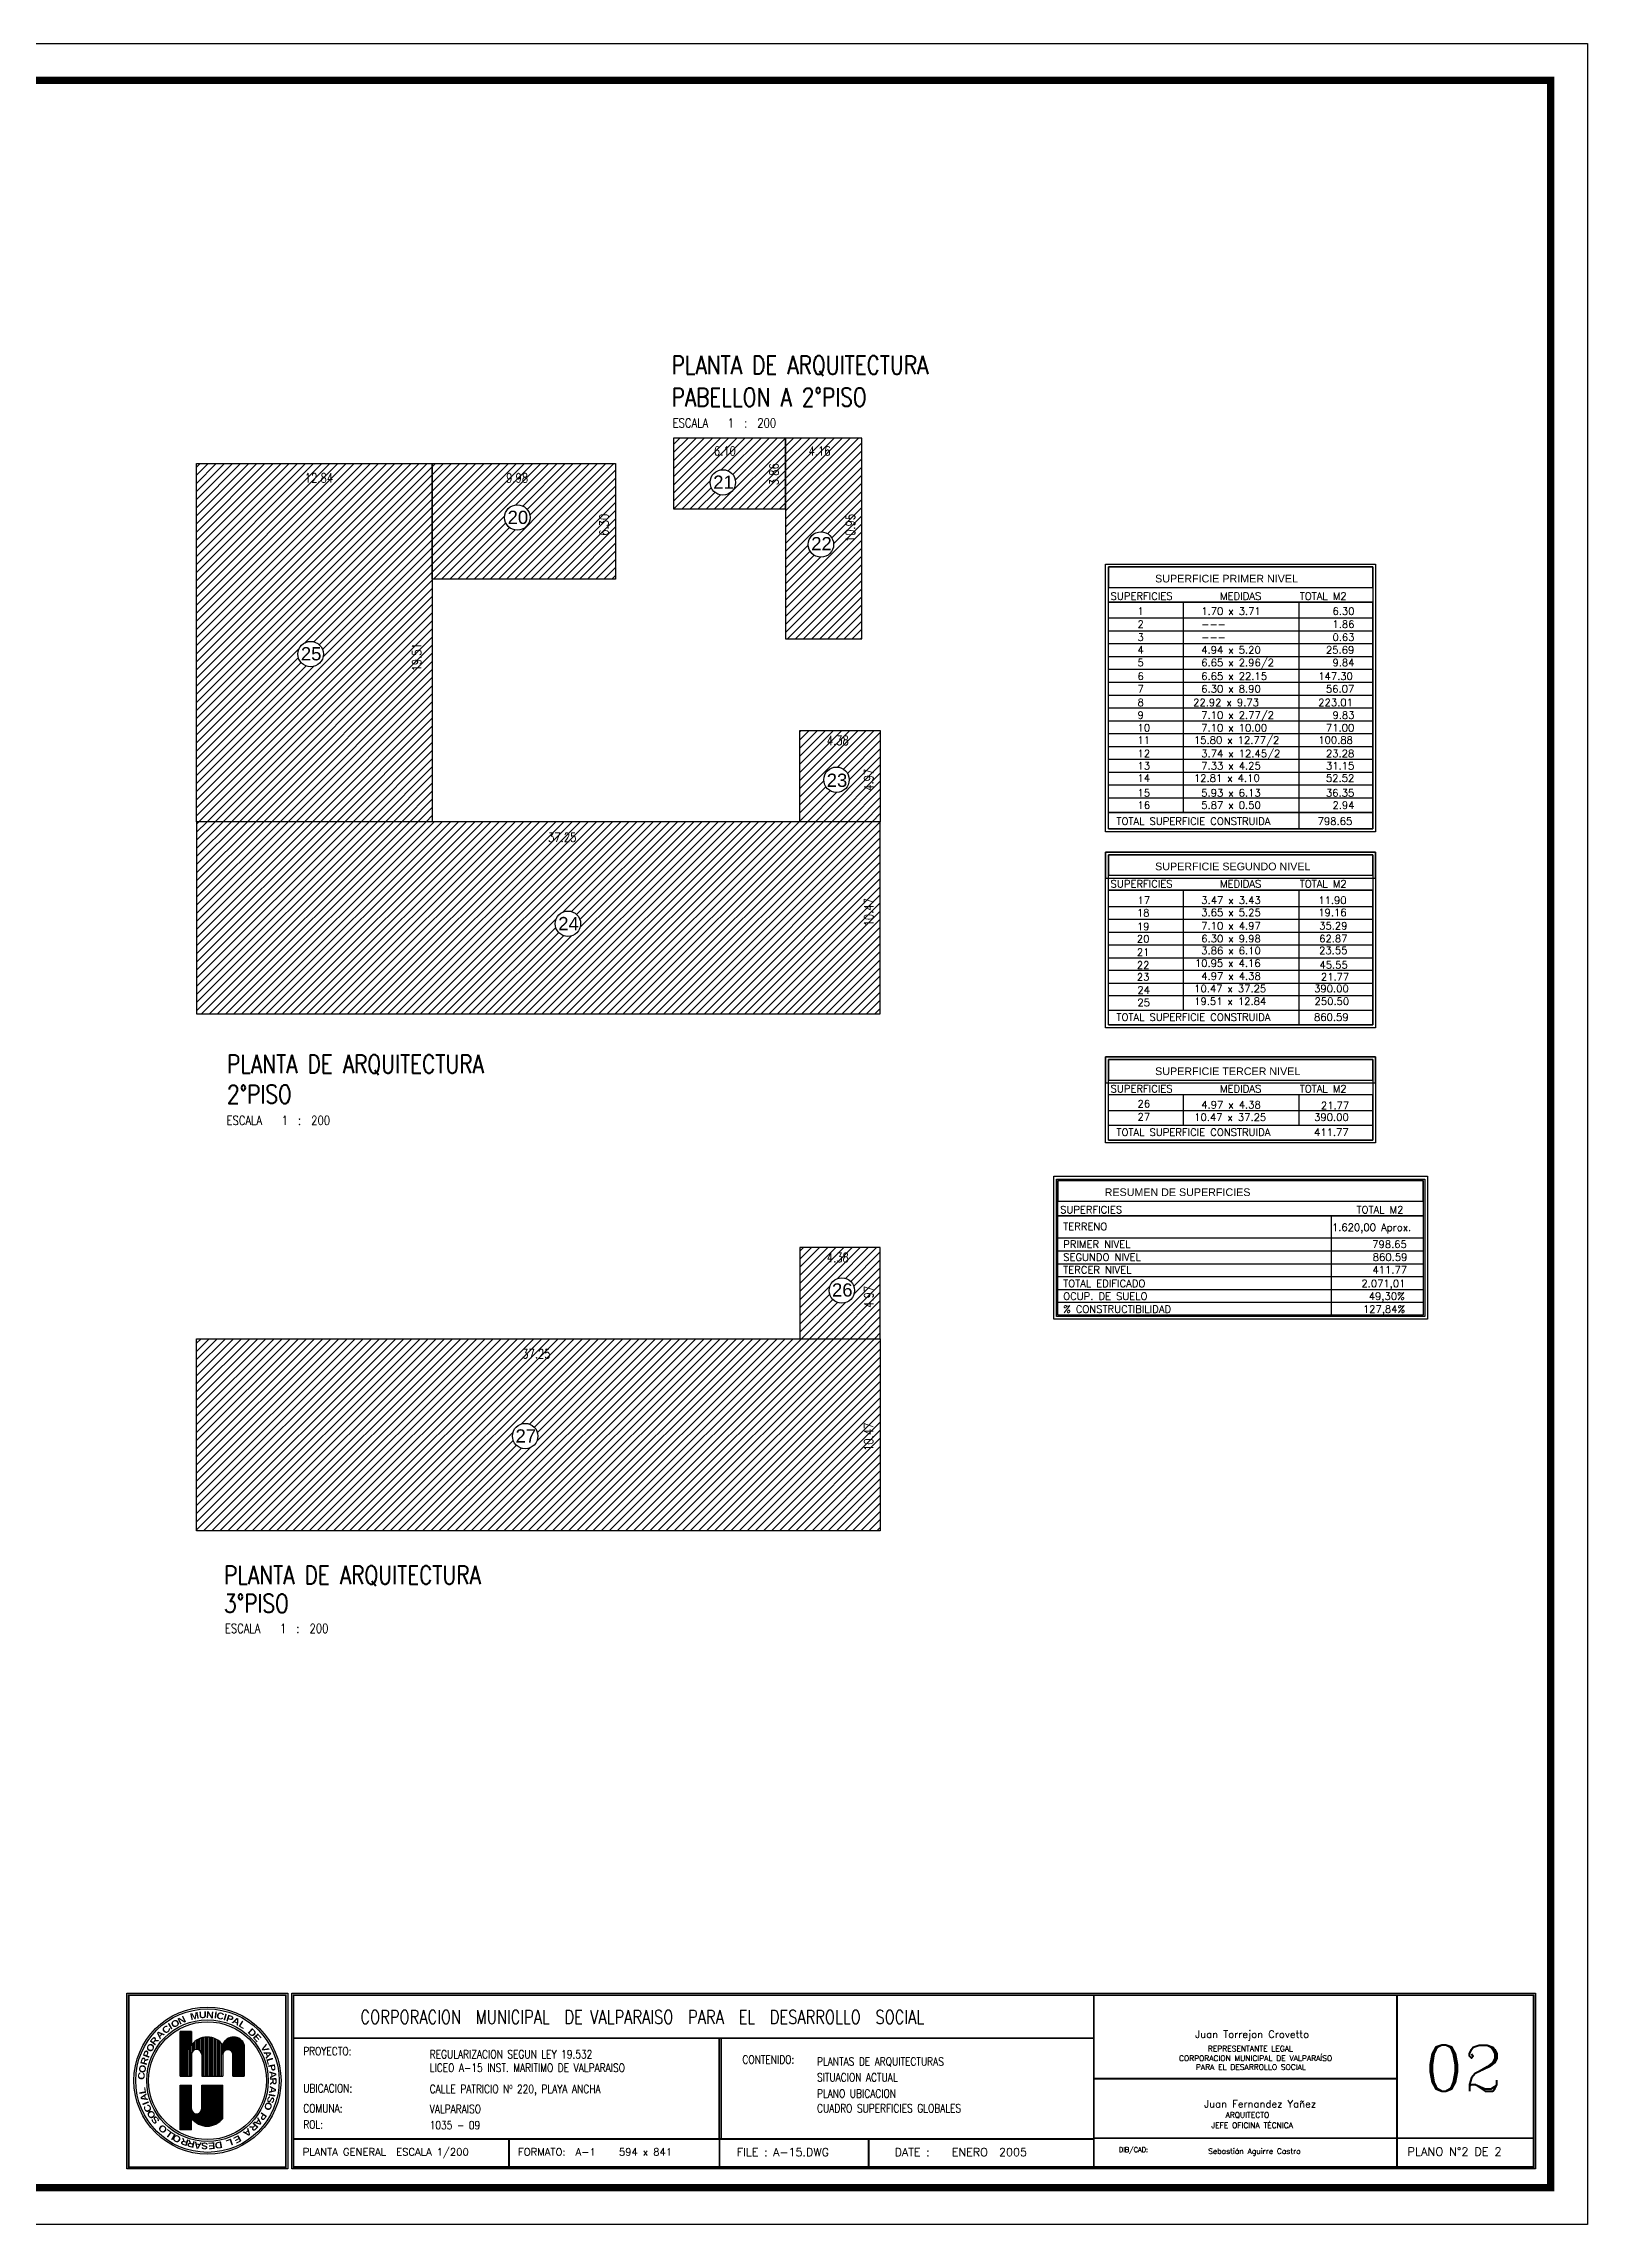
# Model space of a CAD drawing. Extents: x -3099 to -2751, y 5130 to 5248.
# Drawn here: x -2835.2 to -2751.1, y 5129.5 to 5248.3 of the extents above; entities that cross this region are included whole.
import ezdxf
from ezdxf.enums import TextEntityAlignment as Align

# ---------------------------------------------------------------- set-up
doc = ezdxf.new("R2010")
doc.units = 0
doc.header["$MEASUREMENT"] = 0
doc.layers.get('0').update_dxf_attribs({"linetype": 'CONTINUOUS'})
for name, color, linetype in [('ACHURADO', 9, 'CONTINUOUS'), ('COTAS', 7, 'CONTINUOUS'), ('CUADROS', 1, 'CONTINUOUS'), ('TEXTO', 3, 'CONTINUOUS'), ('VIÑETA', 1, 'CONTINUOUS')]:
    doc.layers.add(name, color=color, linetype=linetype)
doc.styles.add('arial', font='arial.ttf', dxfattribs={"height": 150})
doc.styles.add('ROMANC', font='ROMANC', dxfattribs={"height": 0.2})
doc.styles.add('ROMANS', font='romans.shx', dxfattribs={"oblique": 10, "height": 1.3})
doc.styles.add('TITULO', font='', dxfattribs={"height": 50})
doc.styles.get('TITULO').set_extended_font_data('Arial Black')
pattern_1 = [(90, (-3282.2751918, 4942.426367), (-0.003113497157, 2e-19), [])]

msp = doc.modelspace()

# ---------------------------------------------------------------- hatches: boundary and pattern name
h = msp.add_hatch()
h.set_pattern_fill('LINE', color=8, scale=0.024908, angle=90, style=0)
h.set_pattern_definition(pattern_1)
h.paths.add_polyline_path([(-2827.808, 5137.609), (-2827.497, 5137.609), (-2827.497, 5138.681, -0.1350273), (-2827.315, 5139.17), (-2827.187, 5139.316), (-2827.187, 5140.05), (-2827.808, 5140.05)])
h.paths.add_polyline_path([(-2827.808, 5134.687), (-2827.187, 5134.687), (-2827.187, 5135.312), (-2827.315, 5135.457, -0.1350273), (-2827.497, 5135.947), (-2827.497, 5137.123), (-2827.808, 5137.123)])
h = msp.add_hatch()
h.set_pattern_fill('LINE', color=8, scale=0.024908, angle=90, style=0)
h.set_pattern_definition([(90, (-2780.248436, 5028.895014), (-0.07908283, 5e-18), [])])
h.paths.add_polyline_path([(-2827.187, 5138.795, -1), (-2826.636, 5138.795), (-2826.636, 5137.609), (-2825.485, 5137.609), (-2825.485, 5139.316, 0.4998455), (-2827.187, 5139.316), (-2827.315, 5139.17, 0.1350273), (-2827.497, 5138.681), (-2827.497, 5137.609), (-2827.187, 5137.609)])
h = msp.add_hatch()
h.set_pattern_fill('LINE', color=8, scale=0.024908, angle=90, style=0)
h.set_pattern_definition(pattern_1)
h.paths.add_polyline_path([(-2824.313, 5139.316, 0.7257116), (-2825.485, 5139.316), (-2825.485, 5138.795, -1), (-2824.934, 5138.795), (-2824.934, 5137.609), (-2824.313, 5137.609)])
h = msp.add_hatch()
h.set_pattern_fill('LINE', color=8, scale=0.024908, angle=90, style=0)
h.set_pattern_definition(pattern_1)
h.paths.add_polyline_path([(-2825.485, 5135.312), (-2825.485, 5137.123), (-2826.636, 5137.123), (-2826.636, 5135.832, -1), (-2827.187, 5135.832), (-2827.187, 5137.123), (-2827.497, 5137.123), (-2827.497, 5135.947, 0.1350273), (-2827.315, 5135.457), (-2827.187, 5135.312, 0.4998455)])
at = {"layer": 'ACHURADO'}
h = msp.add_hatch(dxfattribs=at)
h.set_pattern_fill('ANSI31', color=256, scale=2.5, style=0)
h.paths.add_polyline_path([(-2800.93, 5222.988), (-2794.83, 5222.988), (-2794.83, 5226.848), (-2800.93, 5226.848)])
h.paths.add_polyline_path([(-2797.553, 5224.432, -1), (-2798.938, 5224.432, -1)], flags=16)
h.paths.add_polyline_path([(-2795.08, 5224.213), (-2795.08, 5225.682), (-2795.83, 5225.682), (-2795.83, 5224.213)], flags=24)
h.paths.add_polyline_path([(-2798.783, 5225.767), (-2797.333, 5225.767), (-2797.333, 5226.517), (-2798.783, 5226.517)], flags=24)
h.paths.add_polyline_path([(-2798.95, 5223.906), (-2797.47, 5223.906), (-2797.47, 5224.99), (-2798.95, 5224.99)], flags=24)
h = msp.add_hatch(dxfattribs=at)
h.set_pattern_fill('ANSI31', color=256, scale=2.5, style=0)
h.paths.add_polyline_path([(-2790.67, 5226.848), (-2794.83, 5226.848), (-2794.83, 5222.988), (-2794.83, 5215.908), (-2790.67, 5215.908)])
h.paths.add_polyline_path([(-2792.209, 5221.05, -1), (-2793.594, 5221.05, -1)], flags=16)
h.paths.add_polyline_path([(-2790.916, 5221.163), (-2790.916, 5222.956), (-2791.666, 5222.956), (-2791.666, 5221.163)], flags=24)
h.paths.add_polyline_path([(-2793.642, 5225.767), (-2792.173, 5225.767), (-2792.173, 5226.517), (-2793.642, 5226.517)], flags=24)
h.paths.add_polyline_path([(-2793.611, 5220.555), (-2792.13, 5220.555), (-2792.13, 5221.64), (-2793.611, 5221.64)], flags=24)
h = msp.add_hatch(dxfattribs=at)
h.set_pattern_fill('ANSI31', color=256, scale=2.5, style=0)
h.paths.add_polyline_path([(-2814.075, 5225.456), (-2826.915, 5225.456), (-2826.915, 5205.946), (-2814.075, 5205.946)])
h.paths.add_polyline_path([(-2820.008, 5215.079, -1), (-2821.393, 5215.079, -1)], flags=16)
h.paths.add_polyline_path([(-2821.03, 5224.302), (-2819.218, 5224.302), (-2819.218, 5225.052), (-2821.03, 5225.052)], flags=24)
h.paths.add_polyline_path([(-2814.55, 5214.128), (-2814.55, 5215.807), (-2815.3, 5215.807), (-2815.3, 5214.128)], flags=24)
h.paths.add_polyline_path([(-2821.416, 5214.542), (-2819.929, 5214.542), (-2819.929, 5215.645), (-2821.416, 5215.645)], flags=24)
h = msp.add_hatch(dxfattribs=at)
h.set_pattern_fill('ANSI31', color=256, scale=2.5, style=0)
h.paths.add_polyline_path([(-2814.075, 5219.166), (-2804.095, 5219.166), (-2804.095, 5225.456), (-2814.075, 5225.456)])
h.paths.add_polyline_path([(-2810.134, 5222.519, -1), (-2808.748, 5222.519, -1)], flags=16)
h.paths.add_polyline_path([(-2804.346, 5221.477), (-2804.346, 5222.927), (-2805.096, 5222.927), (-2805.096, 5221.477)], flags=24)
h.paths.add_polyline_path([(-2810.121, 5224.302), (-2808.652, 5224.302), (-2808.652, 5225.052), (-2810.121, 5225.052)], flags=24)
h.paths.add_polyline_path([(-2810.153, 5221.972), (-2808.667, 5221.972), (-2808.667, 5223.075), (-2810.153, 5223.075)], flags=24)
h = msp.add_hatch(dxfattribs=at)
h.set_pattern_fill('ANSI31', color=256, scale=2.5, style=0)
h.paths.add_polyline_path([(-2794.045, 5205.946), (-2789.665, 5205.946), (-2789.665, 5210.916), (-2794.045, 5210.916)])
h.paths.add_polyline_path([(-2791.361, 5208.234, -1), (-2792.746, 5208.234, -1)], flags=16)
h.paths.add_polyline_path([(-2792.645, 5209.998), (-2791.176, 5209.998), (-2791.176, 5210.748), (-2792.645, 5210.748)], flags=24)
h.paths.add_polyline_path([(-2789.919, 5207.564), (-2789.919, 5209.033), (-2790.669, 5209.033), (-2790.669, 5207.564)], flags=24)
h.paths.add_polyline_path([(-2792.768, 5207.649), (-2791.282, 5207.649), (-2791.282, 5208.752), (-2792.768, 5208.752)], flags=24)
h = msp.add_hatch(dxfattribs=at)
h.set_pattern_fill('ANSI31', color=256, scale=2.5, style=0)
h.paths.add_polyline_path([(-2789.665, 5195.476), (-2789.665, 5205.946), (-2794.045, 5205.946), (-2826.915, 5205.946), (-2826.915, 5195.476)])
h.paths.add_polyline_path([(-2807.377, 5200.389, -1), (-2805.992, 5200.389, -1)], flags=16)
h.paths.add_polyline_path([(-2807.834, 5204.723), (-2805.984, 5204.723), (-2805.984, 5205.473), (-2807.834, 5205.473)], flags=24)
h.paths.add_polyline_path([(-2789.919, 5200.235), (-2789.919, 5202.028), (-2790.669, 5202.028), (-2790.669, 5200.235)], flags=24)
h.paths.add_polyline_path([(-2807.389, 5199.857), (-2805.909, 5199.857), (-2805.909, 5200.942), (-2807.389, 5200.942)], flags=24)
h = msp.add_hatch(dxfattribs=at)
h.set_pattern_fill('ANSI31', color=256, scale=2.5, style=0)
h.paths.add_polyline_path([(-2794.045, 5177.78), (-2789.665, 5177.78), (-2789.665, 5182.75), (-2794.045, 5182.75)])
h.paths.add_polyline_path([(-2791.069, 5180.41, -1), (-2792.454, 5180.41, -1)], flags=16)
h.paths.add_polyline_path([(-2789.919, 5179.398), (-2789.919, 5180.867), (-2790.669, 5180.867), (-2790.669, 5179.398)], flags=24)
h.paths.add_polyline_path([(-2792.645, 5181.832), (-2791.176, 5181.832), (-2791.176, 5182.582), (-2792.645, 5182.582)], flags=24)
h.paths.add_polyline_path([(-2792.482, 5179.884), (-2790.995, 5179.884), (-2790.995, 5180.987), (-2792.482, 5180.987)], flags=24)
h = msp.add_hatch(dxfattribs=at)
h.set_pattern_fill('ANSI31', color=256, scale=2.5, style=0)
h.paths.add_polyline_path([(-2826.915, 5177.78), (-2826.915, 5167.31), (-2789.665, 5167.31), (-2789.665, 5177.78), (-2794.045, 5177.78)])
h.paths.add_polyline_path([(-2808.321, 5172.479, -1), (-2809.707, 5172.479, -1)], flags=16)
h.paths.add_polyline_path([(-2809.241, 5176.585), (-2807.391, 5176.585), (-2807.391, 5177.335), (-2809.241, 5177.335)], flags=24)
h.paths.add_polyline_path([(-2789.925, 5171.656), (-2789.925, 5173.449), (-2790.675, 5173.449), (-2790.675, 5171.656)], flags=24)
h.paths.add_polyline_path([(-2809.72, 5171.947), (-2808.24, 5171.947), (-2808.24, 5173.031), (-2809.72, 5173.031)], flags=24)

# ---------------------------------------------------------------- linework, layer by layer
for p, q in [((-2777.241, 5205.552), (-2777.241, 5217.9)), ((-2777.241, 5217.9), (-2762.834, 5217.9)), ((-2773.156, 5206.444), (-2773.156, 5217.9)), ((-2766.853, 5205.552), (-2766.853, 5217.9)), ((-2762.834, 5205.552), (-2762.834, 5217.9)), ((-2777.241, 5217.049), (-2762.834, 5217.049)), ((-2777.241, 5216.349), (-2762.834, 5216.349)), ((-2777.241, 5215.649), (-2762.834, 5215.649)), ((-2777.241, 5214.949), (-2762.834, 5214.949)), ((-2777.241, 5214.249), (-2762.834, 5214.249)), ((-2777.241, 5213.549), (-2762.834, 5213.549)), ((-2777.241, 5212.849), (-2762.834, 5212.849)), ((-2777.241, 5212.149), (-2762.834, 5212.149)), ((-2777.241, 5211.449), (-2762.834, 5211.449)), ((-2777.241, 5210.749), (-2762.834, 5210.749)), ((-2777.241, 5210.049), (-2762.834, 5210.049)), ((-2777.241, 5209.349), (-2762.834, 5209.349)), ((-2777.241, 5208.649), (-2762.834, 5208.649)), ((-2777.241, 5207.949), (-2762.834, 5207.949)), ((-2777.241, 5207.249), (-2762.834, 5207.249)), ((-2777.241, 5206.476), (-2762.834, 5206.476)), ((-2777.241, 5206.444), (-2762.834, 5206.444)), ((-2777.241, 5205.552), (-2762.834, 5205.552)), ((-2777.241, 5202.22), (-2762.834, 5202.22)), ((-2777.241, 5194.877), (-2777.241, 5202.22)), ((-2777.241, 5201.334), (-2762.834, 5201.334)), ((-2773.156, 5195.686), (-2773.156, 5202.22)), ((-2766.853, 5194.877), (-2766.853, 5202.22)), ((-2762.834, 5194.877), (-2762.834, 5202.22)), ((-2777.241, 5200.634), (-2762.834, 5200.634)), ((-2777.241, 5199.934), (-2762.834, 5199.934)), ((-2777.241, 5199.234), (-2762.834, 5199.234)), ((-2777.241, 5198.534), (-2762.834, 5198.534)), ((-2777.241, 5197.855), (-2762.834, 5197.855)), ((-2777.241, 5197.155), (-2762.834, 5197.155)), ((-2777.241, 5196.477), (-2762.834, 5196.477)), ((-2777.241, 5195.686), (-2762.834, 5195.686)), ((-2777.241, 5195.686), (-2762.834, 5195.686)), ((-2777.241, 5194.877), (-2762.834, 5194.877)), ((-2777.241, 5189.412), (-2777.241, 5191.064)), ((-2773.156, 5189.412), (-2773.156, 5191.064)), ((-2766.853, 5189.412), (-2766.853, 5191.064)), ((-2762.834, 5189.412), (-2762.834, 5191.064)), ((-2777.241, 5190.212), (-2762.834, 5190.212)), ((-2777.241, 5189.412), (-2762.834, 5189.412)), ((-2777.241, 5189.412), (-2762.834, 5189.412)), ((-2777.241, 5189.412), (-2762.834, 5189.412)), ((-2777.241, 5189.412), (-2762.834, 5189.412)), ((-2777.241, 5189.412), (-2762.834, 5189.412)), ((-2777.241, 5188.603), (-2777.241, 5189.412)), ((-2762.834, 5188.603), (-2762.834, 5189.412)), ((-2777.241, 5188.603), (-2762.834, 5188.603)), ((-2779.991, 5184.474), (-2760.084, 5184.474)), ((-2779.991, 5179.071), (-2779.991, 5184.474)), ((-2765.085, 5179.071), (-2765.085, 5184.474)), ((-2779.991, 5183.271), (-2760.084, 5183.271)), ((-2779.991, 5182.571), (-2760.084, 5182.571)), ((-2779.991, 5181.871), (-2760.084, 5181.871)), ((-2779.991, 5181.171), (-2760.084, 5181.171)), ((-2779.991, 5180.471), (-2760.084, 5180.471)), ((-2779.991, 5179.771), (-2760.084, 5179.771)), ((-2779.991, 5179.071), (-2760.084, 5179.071)), ((-2779.991, 5179.071), (-2760.084, 5179.071))]:
    msp.add_line(p, q)
at = {"color": 8}
for p, q in [((-2827.808, 5137.123), (-2827.187, 5137.123)), ((-2827.808, 5134.687), (-2827.808, 5137.123)), ((-2824.934, 5137.609), (-2824.313, 5137.609)), ((-2827.187, 5134.687), (-2827.808, 5134.687))]:
    msp.add_line(p, q, dxfattribs=at)
for points in [[(-2777.391, 5219.977), (-2762.684, 5219.977), (-2762.684, 5205.402), (-2777.391, 5205.402)], [(-2777.241, 5219.827), (-2762.834, 5219.827), (-2762.834, 5205.552), (-2777.241, 5205.552)], [(-2777.241, 5218.71), (-2762.834, 5218.71), (-2762.834, 5219.827), (-2777.241, 5219.827)], [(-2762.834, 5217.9), (-2777.241, 5217.9), (-2777.241, 5218.71), (-2762.834, 5218.71)], [(-2777.391, 5204.297), (-2762.684, 5204.297), (-2762.684, 5194.727), (-2777.391, 5194.727)], [(-2777.391, 5202.88), (-2762.684, 5202.88), (-2762.684, 5204.297), (-2777.391, 5204.297)], [(-2777.241, 5203.03), (-2762.834, 5203.03), (-2762.834, 5204.147), (-2777.241, 5204.147)], [(-2777.241, 5204.147), (-2762.834, 5204.147), (-2762.834, 5194.877), (-2777.241, 5194.877)], [(-2762.834, 5202.22), (-2777.241, 5202.22), (-2777.241, 5203.03), (-2762.834, 5203.03)], [(-2777.391, 5193.14), (-2762.684, 5193.14), (-2762.684, 5188.453), (-2777.391, 5188.453)], [(-2777.391, 5191.723), (-2762.684, 5191.723), (-2762.684, 5193.14), (-2777.391, 5193.14)], [(-2777.241, 5191.873), (-2762.834, 5191.873), (-2762.834, 5192.99), (-2777.241, 5192.99)], [(-2777.241, 5192.99), (-2762.834, 5192.99), (-2762.834, 5188.603), (-2777.241, 5188.603)], [(-2762.834, 5191.064), (-2777.241, 5191.064), (-2777.241, 5191.873), (-2762.834, 5191.873)], [(-2780.221, 5186.631), (-2759.854, 5186.631), (-2759.854, 5178.841), (-2780.221, 5178.841)], [(-2780.071, 5186.481), (-2760.004, 5186.481), (-2760.004, 5178.991), (-2780.071, 5178.991)], [(-2779.991, 5186.401), (-2760.084, 5186.401), (-2760.084, 5179.071), (-2779.991, 5179.071)], [(-2779.991, 5185.284), (-2760.084, 5185.284), (-2760.084, 5186.401), (-2779.991, 5186.401)], [(-2760.084, 5184.474), (-2779.991, 5184.474), (-2779.991, 5185.284), (-2760.084, 5185.284)]]:
    msp.add_lwpolyline(points, close=True)
for points in [[(-2827.187, 5140.05), (-2827.808, 5140.05), (-2827.808, 5137.609), (-2827.187, 5137.609)], [(-2827.187, 5139.316), (-2827.315, 5139.17)], [(-2827.187, 5140.05), (-2827.187, 5139.316)], [(-2825.485, 5139.316), (-2825.485, 5137.609)], [(-2824.313, 5139.316), (-2824.313, 5137.609)], [(-2827.497, 5138.681), (-2827.497, 5137.609)], [(-2827.187, 5138.795), (-2827.187, 5137.609)], [(-2826.636, 5138.795), (-2826.636, 5137.609)], [(-2824.934, 5138.795), (-2824.934, 5137.609)], [(-2827.497, 5135.947), (-2827.497, 5137.123)], [(-2827.187, 5135.832), (-2827.187, 5137.123)], [(-2826.636, 5137.609), (-2825.485, 5137.609)], [(-2826.636, 5137.123), (-2825.485, 5137.123)], [(-2826.636, 5135.832), (-2826.636, 5137.123)], [(-2825.485, 5135.312), (-2825.485, 5137.123)], [(-2827.187, 5135.312), (-2827.315, 5135.457)], [(-2827.187, 5134.687), (-2827.187, 5135.312)]]:
    msp.add_lwpolyline(points, dxfattribs=at)
msp.add_lwpolyline([(-2824.934, 5137.609), (-2824.313, 5137.609), (-2824.313, 5139.316, 0.7257116), (-2825.485, 5139.316), (-2825.485, 5138.795, -1), (-2824.934, 5138.795)], format="xyb", close=True, dxfattribs=at)
at = {"color": 4}
for centre in [(-2798.246, 5224.432), (-2809.441, 5222.519), (-2792.902, 5221.05), (-2820.701, 5215.079), (-2792.053, 5208.234), (-2806.685, 5200.389), (-2791.762, 5180.41), (-2809.014, 5172.479)]:
    msp.add_circle(centre, 0.693, dxfattribs=at)
at = {"color": 8}
for radius in [4.007, 3.907, 3.31, 3.21]:
    msp.add_circle((-2826.319, 5137.366), radius, dxfattribs=at)
for centre, radius, start, end in [((-2826.336, 5138.677), 1.064, 36.88406, 143.11594), ((-2824.899, 5139.124), 0.616, 18.06234, 161.93766), ((-2826.516, 5138.594), 0.985, 144.2183, 174.97824), ((-2826.911, 5138.795), 0.276, 0, 180), ((-2825.21, 5138.795), 0.276, 0, 180), ((-2826.516, 5136.033), 0.985, 185.02176, 215.7817), ((-2826.911, 5135.832), 0.276, 180, 0), ((-2826.336, 5135.95), 1.064, 216.88406, 323.11594)]:
    msp.add_arc(centre, radius, start, end, dxfattribs=at)
at = {"layer": 'COTAS'}
msp.add_lwpolyline([(-2751.147, 5248.336), (-2751.147, 5129.536), (-2919.347, 5129.536), (-2919.347, 5248.336)], close=True, dxfattribs=at)
at = {"layer": 'COTAS', "const_width": 0.4}
msp.add_lwpolyline([(-2753.147, 5246.336), (-2913.347, 5246.336), (-2913.347, 5131.536), (-2753.147, 5131.536)], close=True, dxfattribs=at)
at = {"layer": 'CUADROS'}
for points in [[(-2794.83, 5226.848), (-2800.93, 5226.848), (-2800.93, 5222.988), (-2794.83, 5222.988)], [(-2794.83, 5215.908), (-2790.67, 5215.908), (-2790.67, 5226.848), (-2794.83, 5226.848)], [(-2826.915, 5225.456), (-2814.075, 5225.456), (-2814.075, 5205.946), (-2826.915, 5205.946)], [(-2814.075, 5225.456), (-2804.095, 5225.456), (-2804.095, 5219.166), (-2814.075, 5219.166)], [(-2794.045, 5210.916), (-2789.665, 5210.916), (-2789.665, 5205.946), (-2794.045, 5205.946)], [(-2789.665, 5205.946), (-2826.915, 5205.946), (-2826.915, 5195.476), (-2789.665, 5195.476)], [(-2794.045, 5177.78), (-2789.665, 5177.78), (-2789.665, 5182.75), (-2794.045, 5182.75)], [(-2789.665, 5167.31), (-2826.915, 5167.31), (-2826.915, 5177.78), (-2789.665, 5177.78)]]:
    msp.add_lwpolyline(points, close=True, dxfattribs=at)
at = {"layer": 'VIÑETA', "color": 5}
for p, q in [((-2821.63, 5142.023), (-2754.073, 5142.023)), ((-2821.63, 5136.257), (-2821.63, 5142.023)), ((-2778.035, 5142.023), (-2778.035, 5132.658)), ((-2754.073, 5142.023), (-2754.073, 5132.658)), ((-2821.63, 5132.658), (-2821.63, 5136.257)), ((-2754.073, 5132.658), (-2821.63, 5132.658))]:
    msp.add_line(p, q, dxfattribs=at)
for points in [[(-2830.717, 5142.123), (-2821.951, 5142.123), (-2821.951, 5132.557), (-2830.717, 5132.557)], [(-2821.73, 5142.123), (-2753.973, 5142.123), (-2753.973, 5132.558), (-2821.73, 5132.558)]]:
    msp.add_lwpolyline(points, close=True, dxfattribs=at)
at = {"layer": 'VIÑETA', "color": 5, "const_width": 0.1}
for points in [[(-2830.617, 5142.023), (-2822.051, 5142.023), (-2822.051, 5132.657), (-2830.617, 5132.657)], [(-2821.63, 5142.023), (-2754.073, 5142.023), (-2754.073, 5132.658), (-2821.63, 5132.658)]]:
    msp.add_lwpolyline(points, close=True, dxfattribs=at)
for points in [[(-2778.035, 5142.023), (-2778.035, 5132.658)], [(-2761.518, 5142.023), (-2761.518, 5132.7)], [(-2821.63, 5139.683), (-2778.035, 5139.683)], [(-2798.436, 5139.683), (-2798.436, 5134.189)], [(-2778.035, 5137.474), (-2761.518, 5137.474)], [(-2821.63, 5134.189), (-2778.035, 5134.189)], [(-2809.893, 5134.189), (-2809.893, 5132.658)], [(-2798.43, 5134.189), (-2798.43, 5132.658)], [(-2790.297, 5134.189), (-2790.297, 5132.658)], [(-2778.035, 5134.232), (-2754.073, 5134.232)]]:
    msp.add_lwpolyline(points, dxfattribs=at)
at = {"layer": 'VIÑETA', "color": 5}
msp.add_lwpolyline([(-2798.336, 5139.683), (-2798.336, 5134.189)], dxfattribs=at)

# ---------------------------------------------------------------- texts
at = {"color": 4, "style": 'arial'}
for s, p in [('21', (-2798.769, 5224.086)), ('20', (-2809.969, 5222.168)), ('22', (-2793.43, 5220.736)), ('25', (-2821.232, 5214.738)), ('23', (-2792.585, 5207.846)), ('24', (-2807.209, 5200.038)), ('26', (-2792.298, 5180.08)), ('27', (-2809.539, 5172.127))]:
    msp.add_text(s, height=0.72, dxfattribs=at).set_placement(p)
for s, height, style, p in [('SUPERFICIE PRIMER NIVEL', 0.4176, 'arial', (-2774.693, 5218.983)), ('SUPERFICIES', 0.4, 'ROMANS', (-2777.12, 5218.039)), ('MEDIDAS', 0.4, 'ROMANS', (-2771.157, 5218.039)), ('TOTAL M2', 0.4, 'ROMANS', (-2766.818, 5218.039)), ('2', 0.4, 'ROMANS', (-2775.653, 5216.508)), ('1', 0.4, 'ROMANS', (-2775.653, 5217.223)), ('---', 0.4, 'ROMANS', (-2772.18, 5216.508)), ('1.70 x 3.71', 0.4, 'ROMANS', (-2772.18, 5217.223)), ('6.30', 0.4, 'ROMANS', (-2765.033, 5217.223)), ('1.86', 0.4, 'ROMANS', (-2765.033, 5216.508)), ('3', 0.4, 'ROMANS', (-2775.653, 5215.794)), ('4', 0.4, 'ROMANS', (-2775.653, 5215.103)), ('4.94 x 5.20', 0.4, 'ROMANS', (-2772.18, 5215.103)), ('---', 0.4, 'ROMANS', (-2772.18, 5215.794)), ('25.69', 0.4, 'ROMANS', (-2765.387, 5215.103)), ('0.63', 0.4, 'ROMANS', (-2765.033, 5215.794)), ('5', 0.4, 'ROMANS', (-2775.653, 5214.413)), ('6.65 x 2.96/2', 0.4, 'ROMANS', (-2772.18, 5214.413)), ('9.84', 0.4, 'ROMANS', (-2765.033, 5214.413)), ('7', 0.4, 'ROMANS', (-2775.653, 5212.984)), ('6', 0.4, 'ROMANS', (-2775.653, 5213.674)), ('6.65 x 22.15', 0.4, 'ROMANS', (-2772.18, 5213.674)), ('6.30 x 8.90', 0.4, 'ROMANS', (-2772.18, 5212.984)), ('147.30', 0.4, 'ROMANS', (-2765.807, 5213.674)), ('56.07', 0.4, 'ROMANS', (-2765.387, 5212.984)), ('8', 0.4, 'ROMANS', (-2775.653, 5212.245)), ('9', 0.4, 'ROMANS', (-2775.653, 5211.555)), ('22.92 x 9.73', 0.4, 'ROMANS', (-2772.622, 5212.245)), ('7.10 x 2.77/2', 0.4, 'ROMANS', (-2772.18, 5211.555)), ('223.01', 0.4, 'ROMANS', (-2765.807, 5212.245)), ('9.83', 0.4, 'ROMANS', (-2765.033, 5211.555)), ('10', 0.4, 'ROMANS', (-2775.653, 5210.864)), ('11', 0.4, 'ROMANS', (-2775.653, 5210.197)), ('15.80 x 12.77/2', 0.4, 'ROMANS', (-2772.578, 5210.197)), ('7.10 x 10.00', 0.4, 'ROMANS', (-2772.18, 5210.864)), ('100.88', 0.4, 'ROMANS', (-2765.807, 5210.197)), ('71.00', 0.4, 'ROMANS', (-2765.387, 5210.864)), ('12', 0.4, 'ROMANS', (-2775.653, 5209.459)), ('3.74 x 12.45/2', 0.4, 'ROMANS', (-2772.18, 5209.459)), ('23.28', 0.4, 'ROMANS', (-2765.387, 5209.459)), ('13', 0.4, 'ROMANS', (-2775.653, 5208.792)), ('14', 0.4, 'ROMANS', (-2775.653, 5208.126)), ('12.81 x 4.10', 0.4, 'ROMANS', (-2772.578, 5208.126)), ('7.33 x 4.25', 0.4, 'ROMANS', (-2772.18, 5208.792)), ('31.15', 0.4, 'ROMANS', (-2765.387, 5208.792)), ('52.52', 0.4, 'ROMANS', (-2765.387, 5208.126)), ('15', 0.4, 'ROMANS', (-2775.653, 5207.316)), ('16', 0.4, 'ROMANS', (-2775.653, 5206.649)), ('5.93 x 6.13', 0.4, 'ROMANS', (-2772.18, 5207.316)), ('5.87 x 0.50', 0.4, 'ROMANS', (-2772.18, 5206.649)), ('36.35', 0.4, 'ROMANS', (-2765.387, 5207.316)), ('2.94', 0.4, 'ROMANS', (-2765.033, 5206.649)), ('TOTAL SUPERFICIE CONSTRUIDA', 0.4, 'ROMANS', (-2776.8, 5205.777)), ('798.65', 0.4, 'ROMANS', (-2765.84, 5205.777)), ('SUPERFICIE SEGUNDO NIVEL', 0.4176, 'arial', (-2774.693, 5203.303)), ('SUPERFICIES', 0.4, 'ROMANS', (-2777.12, 5202.359)), ('MEDIDAS', 0.4, 'ROMANS', (-2771.157, 5202.359)), ('TOTAL M2', 0.4, 'ROMANS', (-2766.818, 5202.359)), ('18', 0.4, 'ROMANS', (-2775.689, 5200.786)), ('17', 0.4, 'ROMANS', (-2775.653, 5201.467)), ('3.47 x 3.43', 0.4, 'ROMANS', (-2772.18, 5201.467)), ('3.65 x 5.25', 0.4, 'ROMANS', (-2772.18, 5200.801)), ('11.90', 0.4, 'ROMANS', (-2765.807, 5201.467)), ('19.16', 0.4, 'ROMANS', (-2765.807, 5200.801)), ('19', 0.4, 'ROMANS', (-2775.689, 5200.038)), ('7.10 x 4.97', 0.4, 'ROMANS', (-2772.18, 5200.077)), ('35.29', 0.4, 'ROMANS', (-2765.758, 5200.077)), ('20', 0.4, 'ROMANS', (-2775.689, 5199.372)), ('21', 0.4, 'ROMANS', (-2775.689, 5198.641)), ('3.86 x 6.10', 0.4, 'ROMANS', (-2772.18, 5198.725)), ('6.30 x 9.98', 0.4, 'ROMANS', (-2772.18, 5199.377)), ('23.55', 0.4, 'ROMANS', (-2765.763, 5198.74)), ('62.87', 0.4, 'ROMANS', (-2765.758, 5199.377)), ('22', 0.4, 'ROMANS', (-2775.689, 5197.942)), ('23', 0.4, 'ROMANS', (-2775.689, 5197.289)), ('10.95 x 4.16', 0.4, 'ROMANS', (-2772.528, 5198.04)), ('4.97 x 4.38', 0.4, 'ROMANS', (-2772.18, 5197.34)), ('45.55', 0.4, 'ROMANS', (-2765.743, 5197.948)), ('21.77', 0.4, 'ROMANS', (-2765.663, 5197.3)), ('24', 0.4, 'ROMANS', (-2775.66, 5196.576)), ('10.47 x 37.25', 0.4, 'ROMANS', (-2772.567, 5196.656)), ('19.51 x 12.84', 0.4, 'ROMANS', (-2772.567, 5195.965)), ('390.00', 0.4, 'ROMANS', (-2766.034, 5196.656)), ('250.50', 0.4, 'ROMANS', (-2766.009, 5195.965)), ('TOTAL SUPERFICIE CONSTRUIDA', 0.4, 'ROMANS', (-2776.8, 5195.101)), ('25', 0.4, 'ROMANS', (-2775.66, 5195.893)), ('860.59', 0.4, 'ROMANS', (-2766.039, 5195.101)), ('SUPERFICIES', 0.4, 'ROMANS', (-2777.12, 5191.202)), ('SUPERFICIE TERCER NIVEL', 0.4176, 'arial', (-2774.693, 5192.146)), ('MEDIDAS', 0.4, 'ROMANS', (-2771.157, 5191.202)), ('TOTAL M2', 0.4, 'ROMANS', (-2766.818, 5191.202)), ('26', 0.4, 'ROMANS', (-2775.653, 5190.386)), ('4.97 x 4.38', 0.4, 'ROMANS', (-2772.18, 5190.331)), ('21.77', 0.4, 'ROMANS', (-2765.663, 5190.291)), ('TOTAL SUPERFICIE CONSTRUIDA', 0.4, 'ROMANS', (-2776.8, 5188.828)), ('27', 0.4, 'ROMANS', (-2775.653, 5189.671)), ('10.47 x 37.25', 0.4, 'ROMANS', (-2772.567, 5189.648)), ('411.77', 0.4, 'ROMANS', (-2766.039, 5188.828)), ('390.00', 0.4, 'ROMANS', (-2766.034, 5189.648)), ('RESUMEN DE SUPERFICIES', 0.4176, 'arial', (-2777.443, 5185.557)), ('SUPERFICIES', 0.4, 'ROMANS', (-2779.87, 5184.613)), ('TOTAL M2', 0.4, 'ROMANS', (-2763.719, 5184.613)), ('TERRENO', 0.4, 'ROMANS', (-2779.703, 5183.697)), ('1.620,00 Aprox.', 0.4, 'ROMANS', (-2765.063, 5183.651)), ('SEGUNDO NIVEL ', 0.4, 'ROMANS', (-2779.703, 5182.026)), ('PRIMER NIVEL ', 0.4, 'ROMANS', (-2779.703, 5182.731)), ('798.65', 0.4, 'ROMANS', (-2762.867, 5182.731)), ('860.59', 0.4, 'ROMANS', (-2762.84, 5182.026)), ('TERCER NIVEL', 0.4, 'ROMANS', (-2779.703, 5181.335)), ('TOTAL EDIFICADO', 0.4, 'ROMANS', (-2779.703, 5180.597)), ('2.071,01', 0.4, 'ROMANS', (-2763.457, 5180.597)), ('411.77', 0.4, 'ROMANS', (-2762.855, 5181.335)), ('OCUP. DE SUELO', 0.4, 'ROMANS', (-2779.703, 5179.897)), ('49,30%', 0.4, 'ROMANS', (-2763.057, 5179.897)), ('% CONSTRUCTIBILIDAD', 0.4, 'ROMANS', (-2779.703, 5179.197)), ('127,84%', 0.4, 'ROMANS', (-2763.375, 5179.197))]:
    msp.add_text(s, height=height, dxfattribs=dict(style=style)).set_placement(p)
at = {"color": 8, "style": 'TITULO'}
for s, rotation, p in [('I', 30.13436, (-2828.354, 5140.336)), ('O', 28.25638, (-2828.079, 5140.479)), ('N', 25.31436, (-2827.721, 5140.661)), ('M', 11.87422, (-2827.026, 5140.887)), ('U', 1.939, (-2826.576, 5140.949)), ('N', 357.96469, (-2826.183, 5140.95)), ('I', 352.66197, (-2825.873, 5140.942)), ('C', 347.55043, (-2825.619, 5140.893)), ('I', 164.18693, (-2825.355, 5140.829)), ('P', 343.05741, (-2825.095, 5140.74)), ('A', 334.77869, (-2824.754, 5140.602)), ('L', 328.19733, (-2824.412, 5140.413)), ('O', 63.17748, (-2829.424, 5139.167)), ('R', 52.0441, (-2829.216, 5139.533)), ('A', 46.89579, (-2828.908, 5139.877)), ('C', 41.98233, (-2828.571, 5140.155)), ('D', 318.21158, (-2823.883, 5139.984)), ('E', 311.63022, (-2823.609, 5139.705)), ('V', 299.85985, (-2823.187, 5139.134)), ('O', 81.59037, (-2829.86, 5138.009)), ('R', 73.83504, (-2829.758, 5138.433)), ('P', 68.18514, (-2829.617, 5138.818)), ('A', 292.8195, (-2823.031, 5138.793)), ('L', 285.95032, (-2822.899, 5138.428)), ('P', 280.64761, (-2822.803, 5138.073)), ('C', 81.59037, (-2829.923, 5137.621)), ('L', 100.358, (-2829.866, 5136.811)), ('A', 262.83889, (-2822.764, 5136.866)), ('A', 275.53607, (-2822.754, 5137.695)), ('R', 272.17256, (-2822.736, 5137.33)), ('A', 103.7215, (-2829.782, 5136.454)), ('I', 111.78004, (-2829.693, 5136.138)), ('C', 117.08276, (-2829.583, 5135.854)), ('O', 123.95193, (-2829.384, 5135.521)), ('O', 253.30025, (-2823.01, 5135.972)), ('S', 253.30025, (-2822.875, 5136.32)), ('I', 259.88161, (-2822.809, 5136.57)), ('S', 130.99229, (-2829.164, 5135.216)), ('O', 143.85742, (-2828.758, 5134.734)), ('L', 143.85742, (-2828.476, 5134.491)), ('L', 150.43878, (-2828.261, 5134.346)), ('A', 217.81479, (-2824.142, 5134.533)), ('R', 227.14847, (-2823.795, 5134.842)), ('A', 230.51197, (-2823.548, 5135.113)), ('P', 235.62351, (-2823.315, 5135.415)), ('O', 153.39606, (-2827.998, 5134.205)), ('R', 162.72973, (-2827.569, 5134.025)), ('R', 166.09324, (-2827.219, 5133.919)), ('A', 171.20478, (-2826.846, 5133.84)), ('S', 176.50749, (-2826.479, 5133.812)), ('E', 183.37667, (-2826.092, 5133.815)), ('D', 190.41702, (-2825.717, 5133.849)), ('L', 198.67505, (-2825.115, 5133.989)), ('E', 208.00873, (-2824.686, 5134.167))]:
    msp.add_text(s, height=0.362, rotation=rotation, dxfattribs=at).set_placement(p, align=Align.MIDDLE)
at = {"layer": 'TEXTO', "color": 6, "style": 'ROMANS', "width": 0.8}
for s, p in [('PLANTA DE ARQUITECTURA ', (-2801.04, 5230.324)), ('PABELLON A 2°PISO', (-2801.04, 5228.573)), ('PLANTA DE ARQUITECTURA ', (-2825.257, 5192.248)), ('2°PISO', (-2825.257, 5190.599)), ('PLANTA DE ARQUITECTURA ', (-2825.418, 5164.412)), ('3°PISO', (-2825.418, 5162.865))]:
    msp.add_text(s, height=1, dxfattribs=at).set_placement(p)
at = {"layer": 'TEXTO', "style": 'ROMANS', "width": 0.8}
for s, p in [('ESCALA   1  :  200', (-2800.978, 5227.42)), ('6.10', (-2798.735, 5225.892)), ('4.16', (-2793.574, 5225.892)), ('12.84', (-2821.019, 5224.427)), ('9.98', (-2810.053, 5224.427)), ('4.38', (-2792.577, 5210.123)), ('37.25', (-2807.766, 5204.848)), ('ESCALA   1  :  200', (-2825.283, 5189.426)), ('4.38', (-2792.577, 5181.957)), ('37.25', (-2809.173, 5176.71)), ('ESCALA   1  :  200', (-2825.373, 5161.749))]:
    msp.add_text(s, height=0.5, dxfattribs=at).set_placement(p)
for s, p in [('3.86', (-2795.205, 5224.28)), ('6.30', (-2804.471, 5221.525)), ('10.95', (-2791.041, 5221.174)), ('19.51', (-2814.675, 5214.139)), ('4.97', (-2790.044, 5207.632)), ('10.47', (-2790.044, 5200.246)), ('4.97', (-2790.044, 5179.466)), ('10.47', (-2790.05, 5171.667))]:
    msp.add_text(s, height=0.5, rotation=90, dxfattribs=at).set_placement(p)
at = {"layer": 'VIÑETA', "color": 1, "style": 'ROMANS', "width": 0.8}
msp.add_text('CORPORACION  MUNICIPAL  DE VALPARAISO  PARA  EL  DESARROLLO  SOCIAL', height=0.73, dxfattribs=at).set_placement((-2817.987, 5140.467))
at = {"layer": 'VIÑETA', "color": 7, "style": 'ROMANS'}
for s, height, p in [('Juan Torrejon Crovetto', 0.4, (-2772.512, 5139.694)), ('CORPORACION MUNICIPAL DE VALPARAÍSO', 0.3, (-2773.394, 5138.437)), ('PARA EL DESARROLLO SOCIAL', 0.3, (-2772.473, 5137.953)), ('REPRESENTANTE LEGAL', 0.3, (-2771.822, 5138.959)), ('Juan Fernandez Yañez', 0.4, (-2772.027, 5135.896)), ('JEFE OFICINA TÉCNICA', 0.3, (-2771.633, 5134.783)), ('ARQUITECTO', 0.3, (-2770.858, 5135.346)), ('PLANTA GENERAL  ESCALA 1/200', 0.4, (-2821.134, 5133.281)), ('FORMATO:  A-1   594 x 841', 0.4, (-2809.4, 5133.281)), ('FILE : A-15.DWG   ', 0.44432, (-2797.486, 5133.248)), ('  DATE :   ENERO  2005', 0.44432, (-2789.495, 5133.251)), ('DIB/CAD:', 0.2623, (-2776.671, 5133.474)), ('Sebastián Aguirre Castro', 0.3, (-2771.805, 5133.374)), ('PLANO N°2 DE 2', 0.45701, (-2760.954, 5133.273))]:
    msp.add_text(s, height=height, dxfattribs=at).set_placement(p)
at = {"layer": 'VIÑETA', "style": 'ROMANC'}
msp.add_text('02', height=2.5, dxfattribs=at).set_placement((-2760.039, 5136.8))
at = {"layer": 'VIÑETA', "color": 7, "style": 'ROMANS', "width": 0.8}
for s, p in [('PROYECTO:', (-2821.103, 5138.747)), ('REGULARIZACION SEGUN LEY 19.532', (-2814.211, 5138.578)), ('LICEO A-15 INST. MARITIMO DE VALPARAISO', (-2814.211, 5137.841)), ('CONTENIDO:', (-2797.177, 5138.288)), ('PLANTAS DE ARQUITECTURAS', (-2793.116, 5138.184)), ('UBICACION:', (-2821.103, 5136.725)), ('CALLE PATRICIO Nº 220, PLAYA ANCHA', (-2814.211, 5136.689)), ('SITUACION ACTUAL', (-2793.116, 5137.32)), ('COMUNA:', (-2821.103, 5135.633)), ('VALPARAISO', (-2814.211, 5135.597)), ('CUADRO SUPERFICIES GLOBALES', (-2793.116, 5135.636)), ('PLANO UBICACION', (-2793.116, 5136.437)), ('ROL:', (-2821.103, 5134.75)), ('1035 - 09', (-2814.211, 5134.714))]:
    msp.add_text(s, height=0.45, dxfattribs=at).set_placement(p)

doc.saveas('drawing.dxf')
